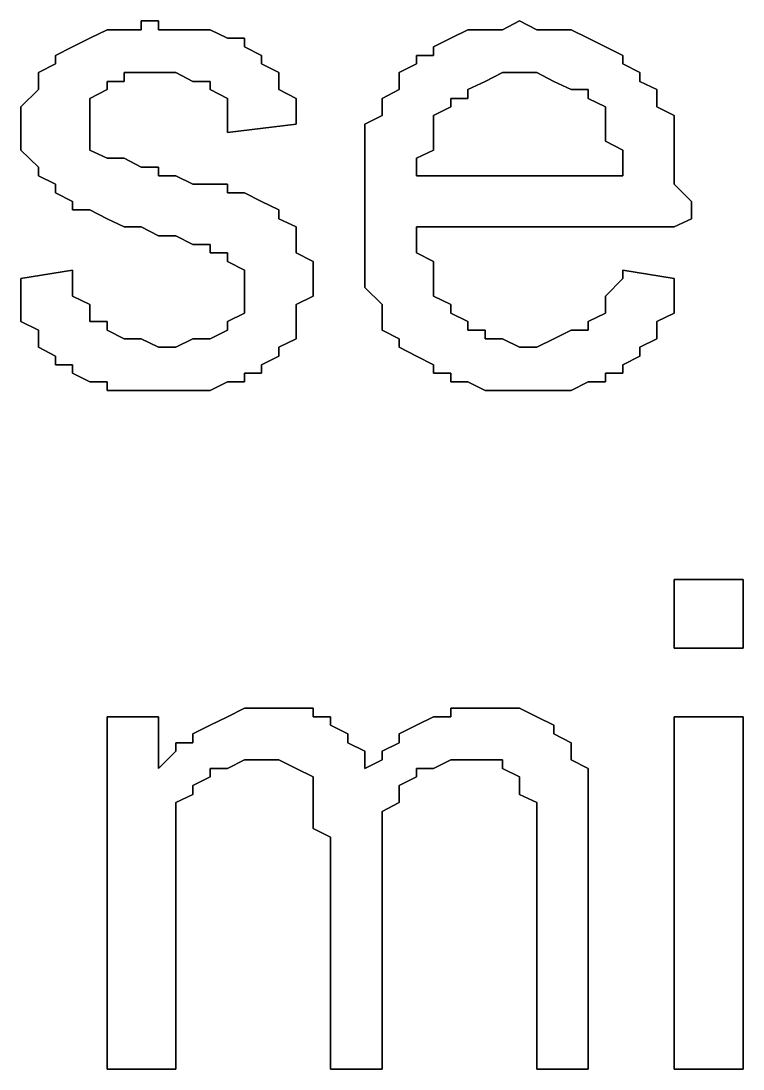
# Model space of a CAD drawing. Header units: metres. Extents: x 2.9 to 42.8, y 1.7 to 28.7.
# Drawn here: x 40.0332 to 40.1814, y 15.2647 to 15.4799 of the extents above; entities that cross this region are included whole.
import ezdxf

# ---------------------------------------------------------------- set-up
doc = ezdxf.new("R2010")
doc.units = ezdxf.units.M
doc.layers.add('GRIS', color=8, linetype='Continuous')

msp = doc.modelspace()

# ---------------------------------------------------------------- linework, layer by layer
at = {"layer": 'GRIS', "lineweight": -3}
for points in [[(40.0614, 15.4799), (40.0579, 15.4799), (40.0614, 15.4799)], [(40.0579, 15.4799), (40.0579, 15.4781), (40.0579, 15.4799)], [(40.0614, 15.4781), (40.0614, 15.4799), (40.0614, 15.4781)], [(40.1355, 15.4799), (40.132, 15.4781), (40.1355, 15.4799)], [(40.1391, 15.4781), (40.1355, 15.4799), (40.1391, 15.4781)], [(40.0509, 15.4781), (40.0473, 15.4764), (40.0509, 15.4781)], [(40.0544, 15.4781), (40.0509, 15.4781), (40.0544, 15.4781)], [(40.0579, 15.4781), (40.0544, 15.4781), (40.0579, 15.4781)], [(40.065, 15.4781), (40.0614, 15.4781), (40.065, 15.4781)], [(40.0685, 15.4781), (40.065, 15.4781), (40.0685, 15.4781)], [(40.072, 15.4781), (40.0685, 15.4781), (40.072, 15.4781)], [(40.0756, 15.4764), (40.072, 15.4781), (40.0756, 15.4764)], [(40.1249, 15.4781), (40.1214, 15.4764), (40.1249, 15.4781)], [(40.1285, 15.4781), (40.1249, 15.4781), (40.1285, 15.4781)], [(40.132, 15.4781), (40.1285, 15.4781), (40.132, 15.4781)], [(40.1426, 15.4781), (40.1391, 15.4781), (40.1426, 15.4781)], [(40.1461, 15.4781), (40.1426, 15.4781), (40.1461, 15.4781)], [(40.1496, 15.4764), (40.1461, 15.4781), (40.1496, 15.4764)], [(40.0473, 15.4764), (40.0438, 15.4746), (40.0473, 15.4764)], [(40.0791, 15.4764), (40.0756, 15.4764), (40.0791, 15.4764)], [(40.0791, 15.4746), (40.0791, 15.4764), (40.0791, 15.4746)], [(40.1214, 15.4764), (40.1179, 15.4746), (40.1214, 15.4764)], [(40.1532, 15.4746), (40.1496, 15.4764), (40.1532, 15.4746)], [(40.0438, 15.4746), (40.0403, 15.4728), (40.0438, 15.4746)], [(40.0826, 15.4728), (40.0791, 15.4746), (40.0826, 15.4728)], [(40.1179, 15.4746), (40.1179, 15.4728), (40.1179, 15.4746)], [(40.1567, 15.4728), (40.1532, 15.4746), (40.1567, 15.4728)], [(40.0403, 15.4711), (40.0368, 15.4693), (40.0403, 15.4711)], [(40.0403, 15.4728), (40.0403, 15.4711), (40.0403, 15.4728)], [(40.0826, 15.4711), (40.0826, 15.4728), (40.0826, 15.4711)], [(40.0861, 15.4693), (40.0826, 15.4711), (40.0861, 15.4693)], [(40.1144, 15.4711), (40.1108, 15.4693), (40.1144, 15.4711)], [(40.1179, 15.4728), (40.1144, 15.4728), (40.1179, 15.4728)], [(40.1144, 15.4728), (40.1144, 15.4711), (40.1144, 15.4728)], [(40.1567, 15.4711), (40.1567, 15.4728), (40.1567, 15.4711)], [(40.1602, 15.4693), (40.1567, 15.4711), (40.1602, 15.4693)], [(40.0368, 15.4693), (40.0368, 15.4675), (40.0368, 15.4693)], [(40.0544, 15.4675), (40.0544, 15.4693), (40.0544, 15.4675)], [(40.0544, 15.4693), (40.0579, 15.4693), (40.0544, 15.4693)], [(40.0579, 15.4693), (40.0614, 15.4693), (40.0579, 15.4693)], [(40.0614, 15.4693), (40.065, 15.4693), (40.0614, 15.4693)], [(40.065, 15.4693), (40.0685, 15.4675), (40.065, 15.4693)], [(40.0861, 15.4675), (40.0861, 15.4693), (40.0861, 15.4675)], [(40.1108, 15.4693), (40.1108, 15.4675), (40.1108, 15.4693)], [(40.1285, 15.4675), (40.132, 15.4693), (40.1285, 15.4675)], [(40.132, 15.4693), (40.1355, 15.4693), (40.132, 15.4693)], [(40.1355, 15.4693), (40.1391, 15.4693), (40.1355, 15.4693)], [(40.1391, 15.4693), (40.1426, 15.4675), (40.1391, 15.4693)], [(40.1602, 15.4675), (40.1602, 15.4693), (40.1602, 15.4675)], [(40.0368, 15.4675), (40.0368, 15.4658), (40.0368, 15.4675)], [(40.0509, 15.4658), (40.0509, 15.4675), (40.0509, 15.4658)], [(40.0509, 15.4675), (40.0544, 15.4675), (40.0509, 15.4675)], [(40.0685, 15.4675), (40.072, 15.4675), (40.0685, 15.4675)], [(40.072, 15.4675), (40.072, 15.4658), (40.072, 15.4675)], [(40.0861, 15.4658), (40.0861, 15.4675), (40.0861, 15.4658)], [(40.1108, 15.4675), (40.1108, 15.4658), (40.1108, 15.4675)], [(40.1249, 15.4658), (40.1285, 15.4675), (40.1249, 15.4658)], [(40.1426, 15.4675), (40.1461, 15.4658), (40.1426, 15.4675)], [(40.1637, 15.4658), (40.1602, 15.4675), (40.1637, 15.4658)], [(40.0368, 15.4658), (40.0332, 15.4623), (40.0368, 15.4658)], [(40.0473, 15.464), (40.0509, 15.4658), (40.0473, 15.464)], [(40.072, 15.4658), (40.0756, 15.464), (40.072, 15.4658)], [(40.0897, 15.464), (40.0861, 15.4658), (40.0897, 15.464)], [(40.1108, 15.4658), (40.1073, 15.464), (40.1108, 15.4658)], [(40.1249, 15.464), (40.1249, 15.4658), (40.1249, 15.464)], [(40.1461, 15.4658), (40.1496, 15.4658), (40.1461, 15.4658)], [(40.1496, 15.4658), (40.1496, 15.464), (40.1496, 15.4658)], [(40.1637, 15.464), (40.1637, 15.4658), (40.1637, 15.464)], [(40.0332, 15.4623), (40.0332, 15.4605), (40.0332, 15.4623)], [(40.0473, 15.4623), (40.0473, 15.464), (40.0473, 15.4623)], [(40.0473, 15.4605), (40.0473, 15.4623), (40.0473, 15.4605)], [(40.0756, 15.464), (40.0756, 15.4623), (40.0756, 15.464)], [(40.0756, 15.4623), (40.0756, 15.4587), (40.0756, 15.4623)], [(40.0897, 15.4623), (40.0897, 15.464), (40.0897, 15.4623)], [(40.0897, 15.4587), (40.0897, 15.4623), (40.0897, 15.4587)], [(40.1073, 15.464), (40.1073, 15.4623), (40.1073, 15.464)], [(40.1073, 15.4623), (40.1073, 15.4605), (40.1073, 15.4623)], [(40.1179, 15.4605), (40.1214, 15.4623), (40.1179, 15.4605)], [(40.1214, 15.4623), (40.1214, 15.464), (40.1214, 15.4623)], [(40.1214, 15.464), (40.1249, 15.464), (40.1214, 15.464)], [(40.1496, 15.464), (40.1532, 15.4623), (40.1496, 15.464)], [(40.1532, 15.4623), (40.1532, 15.4605), (40.1532, 15.4623)], [(40.1637, 15.4623), (40.1637, 15.464), (40.1637, 15.4623)], [(40.1673, 15.4605), (40.1637, 15.4623), (40.1673, 15.4605)], [(40.0332, 15.4605), (40.0332, 15.4587), (40.0332, 15.4605)], [(40.0473, 15.457), (40.0473, 15.4605), (40.0473, 15.457)], [(40.1073, 15.4605), (40.1038, 15.4587), (40.1073, 15.4605)], [(40.1179, 15.4587), (40.1179, 15.4605), (40.1179, 15.4587)], [(40.1532, 15.4605), (40.1532, 15.4587), (40.1532, 15.4605)], [(40.1673, 15.4587), (40.1673, 15.4605), (40.1673, 15.4587)], [(40.0332, 15.4587), (40.0332, 15.457), (40.0332, 15.4587)], [(40.0756, 15.4587), (40.0756, 15.457), (40.0756, 15.4587)], [(40.0756, 15.457), (40.0897, 15.4587), (40.0756, 15.457)], [(40.1038, 15.4587), (40.1038, 15.4552), (40.1038, 15.4587)], [(40.1179, 15.4552), (40.1179, 15.4587), (40.1179, 15.4552)], [(40.1532, 15.4587), (40.1532, 15.4552), (40.1532, 15.4587)], [(40.1673, 15.4552), (40.1673, 15.4587), (40.1673, 15.4552)], [(40.0332, 15.457), (40.0332, 15.4552), (40.0332, 15.457)], [(40.0473, 15.4552), (40.0473, 15.457), (40.0473, 15.4552)], [(40.0332, 15.4552), (40.0332, 15.4534), (40.0332, 15.4552)], [(40.0473, 15.4534), (40.0473, 15.4552), (40.0473, 15.4534)], [(40.1038, 15.4552), (40.1038, 15.4534), (40.1038, 15.4552)], [(40.1179, 15.4534), (40.1179, 15.4552), (40.1179, 15.4534)], [(40.1532, 15.4552), (40.1567, 15.4534), (40.1532, 15.4552)], [(40.1673, 15.4534), (40.1673, 15.4552), (40.1673, 15.4534)], [(40.0332, 15.4534), (40.0368, 15.4499), (40.0332, 15.4534)], [(40.0509, 15.4517), (40.0473, 15.4534), (40.0509, 15.4517)], [(40.0544, 15.4517), (40.0509, 15.4517), (40.0544, 15.4517)], [(40.0579, 15.4499), (40.0544, 15.4517), (40.0579, 15.4499)], [(40.1038, 15.4534), (40.1038, 15.4517), (40.1038, 15.4534)], [(40.1038, 15.4517), (40.1038, 15.4481), (40.1038, 15.4517)], [(40.1144, 15.4517), (40.1179, 15.4534), (40.1144, 15.4517)], [(40.1144, 15.4481), (40.1144, 15.4517), (40.1144, 15.4481)], [(40.1567, 15.4534), (40.1567, 15.4517), (40.1567, 15.4534)], [(40.1567, 15.4517), (40.1567, 15.4481), (40.1567, 15.4517)], [(40.1673, 15.4517), (40.1673, 15.4534), (40.1673, 15.4517)], [(40.1673, 15.4481), (40.1673, 15.4517), (40.1673, 15.4481)], [(40.0368, 15.4499), (40.0368, 15.4481), (40.0368, 15.4499)], [(40.0614, 15.4499), (40.0579, 15.4499), (40.0614, 15.4499)], [(40.0614, 15.4481), (40.0614, 15.4499), (40.0614, 15.4481)], [(40.0368, 15.4481), (40.0403, 15.4464), (40.0368, 15.4481)], [(40.065, 15.4481), (40.0614, 15.4481), (40.065, 15.4481)], [(40.0685, 15.4464), (40.065, 15.4481), (40.0685, 15.4464)], [(40.1038, 15.4481), (40.1038, 15.4464), (40.1038, 15.4481)], [(40.1567, 15.4481), (40.1144, 15.4481), (40.1567, 15.4481)], [(40.1673, 15.4464), (40.1673, 15.4481), (40.1673, 15.4464)], [(40.0403, 15.4464), (40.0403, 15.4446), (40.0403, 15.4464)], [(40.072, 15.4464), (40.0685, 15.4464), (40.072, 15.4464)], [(40.0756, 15.4464), (40.072, 15.4464), (40.0756, 15.4464)], [(40.0756, 15.4446), (40.0756, 15.4464), (40.0756, 15.4446)], [(40.1038, 15.4464), (40.1038, 15.4428), (40.1038, 15.4464)], [(40.1708, 15.4428), (40.1673, 15.4464), (40.1708, 15.4428)], [(40.0403, 15.4446), (40.0438, 15.4428), (40.0403, 15.4446)], [(40.0438, 15.4428), (40.0438, 15.4411), (40.0438, 15.4428)], [(40.0791, 15.4446), (40.0756, 15.4446), (40.0791, 15.4446)], [(40.0826, 15.4428), (40.0791, 15.4446), (40.0826, 15.4428)], [(40.0861, 15.4411), (40.0826, 15.4428), (40.0861, 15.4411)], [(40.1038, 15.4428), (40.1038, 15.4411), (40.1038, 15.4428)], [(40.1708, 15.4411), (40.1708, 15.4428), (40.1708, 15.4411)], [(40.0438, 15.4411), (40.0473, 15.4411), (40.0438, 15.4411)], [(40.0473, 15.4411), (40.0509, 15.4393), (40.0473, 15.4411)], [(40.0861, 15.4393), (40.0861, 15.4411), (40.0861, 15.4393)], [(40.1038, 15.4411), (40.1038, 15.4393), (40.1038, 15.4411)], [(40.1708, 15.4393), (40.1708, 15.4411), (40.1708, 15.4393)], [(40.0509, 15.4393), (40.0544, 15.4376), (40.0509, 15.4393)], [(40.0897, 15.4376), (40.0861, 15.4393), (40.0897, 15.4376)], [(40.1038, 15.4393), (40.1038, 15.4358), (40.1038, 15.4393)], [(40.1673, 15.4376), (40.1708, 15.4393), (40.1673, 15.4376)], [(40.0544, 15.4376), (40.0579, 15.4376), (40.0544, 15.4376)], [(40.0579, 15.4376), (40.0614, 15.4358), (40.0579, 15.4376)], [(40.0897, 15.434), (40.0897, 15.4376), (40.0897, 15.434)], [(40.1144, 15.4358), (40.1144, 15.4376), (40.1144, 15.4358)], [(40.1144, 15.4376), (40.1673, 15.4376), (40.1144, 15.4376)], [(40.0614, 15.4358), (40.065, 15.4358), (40.0614, 15.4358)], [(40.065, 15.4358), (40.0685, 15.434), (40.065, 15.4358)], [(40.1038, 15.4358), (40.1038, 15.434), (40.1038, 15.4358)], [(40.1144, 15.4323), (40.1144, 15.4358), (40.1144, 15.4323)], [(40.0685, 15.434), (40.072, 15.434), (40.0685, 15.434)], [(40.072, 15.434), (40.072, 15.4323), (40.072, 15.434)], [(40.072, 15.4323), (40.0756, 15.4323), (40.072, 15.4323)], [(40.0756, 15.4323), (40.0756, 15.4305), (40.0756, 15.4323)], [(40.0897, 15.4323), (40.0897, 15.434), (40.0897, 15.4323)], [(40.0932, 15.4305), (40.0897, 15.4323), (40.0932, 15.4305)], [(40.1038, 15.434), (40.1038, 15.4305), (40.1038, 15.434)], [(40.1179, 15.4305), (40.1144, 15.4323), (40.1179, 15.4305)], [(40.0756, 15.4305), (40.0791, 15.4287), (40.0756, 15.4305)], [(40.0932, 15.4287), (40.0932, 15.4305), (40.0932, 15.4287)], [(40.1038, 15.4305), (40.1038, 15.4287), (40.1038, 15.4305)], [(40.1179, 15.4287), (40.1179, 15.4305), (40.1179, 15.4287)], [(40.0438, 15.4287), (40.0332, 15.427), (40.0438, 15.4287)], [(40.0438, 15.4252), (40.0438, 15.4287), (40.0438, 15.4252)], [(40.0791, 15.4287), (40.0791, 15.427), (40.0791, 15.4287)], [(40.0932, 15.427), (40.0932, 15.4287), (40.0932, 15.427)], [(40.1038, 15.4287), (40.1038, 15.427), (40.1038, 15.4287)], [(40.1179, 15.4252), (40.1179, 15.4287), (40.1179, 15.4252)], [(40.1567, 15.4287), (40.1567, 15.427), (40.1567, 15.4287)], [(40.1673, 15.427), (40.1567, 15.4287), (40.1673, 15.427)], [(40.0332, 15.427), (40.0332, 15.4252), (40.0332, 15.427)], [(40.0791, 15.427), (40.0791, 15.4252), (40.0791, 15.427)], [(40.0932, 15.4234), (40.0932, 15.427), (40.0932, 15.4234)], [(40.1038, 15.427), (40.1038, 15.4252), (40.1038, 15.427)], [(40.1567, 15.427), (40.1532, 15.4234), (40.1567, 15.427)], [(40.1673, 15.4234), (40.1673, 15.427), (40.1673, 15.4234)], [(40.0332, 15.4252), (40.0332, 15.4234), (40.0332, 15.4252)], [(40.0332, 15.4234), (40.0332, 15.4199), (40.0332, 15.4234)], [(40.0438, 15.4234), (40.0438, 15.4252), (40.0438, 15.4234)], [(40.0473, 15.4217), (40.0438, 15.4234), (40.0473, 15.4217)], [(40.0791, 15.4252), (40.0791, 15.4234), (40.0791, 15.4252)], [(40.0791, 15.4234), (40.0791, 15.4199), (40.0791, 15.4234)], [(40.0897, 15.4217), (40.0932, 15.4234), (40.0897, 15.4217)], [(40.1038, 15.4252), (40.1073, 15.4217), (40.1038, 15.4252)], [(40.1179, 15.4234), (40.1179, 15.4252), (40.1179, 15.4234)], [(40.1214, 15.4217), (40.1179, 15.4234), (40.1214, 15.4217)], [(40.1532, 15.4234), (40.1532, 15.4217), (40.1532, 15.4234)], [(40.1673, 15.4217), (40.1673, 15.4234), (40.1673, 15.4217)], [(40.0473, 15.4199), (40.0473, 15.4217), (40.0473, 15.4199)], [(40.0897, 15.4199), (40.0897, 15.4217), (40.0897, 15.4199)], [(40.1073, 15.4217), (40.1073, 15.4199), (40.1073, 15.4217)], [(40.1214, 15.4199), (40.1214, 15.4217), (40.1214, 15.4199)], [(40.1532, 15.4217), (40.1532, 15.4199), (40.1532, 15.4217)], [(40.1673, 15.4199), (40.1673, 15.4217), (40.1673, 15.4199)], [(40.0332, 15.4199), (40.0332, 15.4182), (40.0332, 15.4199)], [(40.0473, 15.4182), (40.0473, 15.4199), (40.0473, 15.4182)], [(40.0791, 15.4199), (40.0756, 15.4182), (40.0791, 15.4199)], [(40.0897, 15.4164), (40.0897, 15.4199), (40.0897, 15.4164)], [(40.1073, 15.4199), (40.1073, 15.4182), (40.1073, 15.4199)], [(40.1249, 15.4182), (40.1214, 15.4199), (40.1249, 15.4182)], [(40.1532, 15.4199), (40.1496, 15.4182), (40.1532, 15.4199)], [(40.1637, 15.4182), (40.1673, 15.4199), (40.1637, 15.4182)], [(40.0332, 15.4182), (40.0368, 15.4164), (40.0332, 15.4182)], [(40.0509, 15.4182), (40.0473, 15.4182), (40.0509, 15.4182)], [(40.0509, 15.4164), (40.0509, 15.4182), (40.0509, 15.4164)], [(40.0756, 15.4182), (40.0756, 15.4164), (40.0756, 15.4182)], [(40.1073, 15.4182), (40.1073, 15.4164), (40.1073, 15.4182)], [(40.1249, 15.4164), (40.1249, 15.4182), (40.1249, 15.4164)], [(40.1496, 15.4182), (40.1496, 15.4164), (40.1496, 15.4182)], [(40.1637, 15.4164), (40.1637, 15.4182), (40.1637, 15.4164)], [(40.0368, 15.4164), (40.0368, 15.4146), (40.0368, 15.4164)], [(40.0544, 15.4146), (40.0509, 15.4164), (40.0544, 15.4146)], [(40.0756, 15.4164), (40.072, 15.4146), (40.0756, 15.4164)], [(40.0897, 15.4146), (40.0897, 15.4164), (40.0897, 15.4146)], [(40.1073, 15.4164), (40.1108, 15.4146), (40.1073, 15.4164)], [(40.1285, 15.4164), (40.1249, 15.4164), (40.1285, 15.4164)], [(40.1285, 15.4146), (40.1285, 15.4164), (40.1285, 15.4146)], [(40.1461, 15.4164), (40.1426, 15.4146), (40.1461, 15.4164)], [(40.1496, 15.4164), (40.1461, 15.4164), (40.1496, 15.4164)], [(40.1637, 15.4146), (40.1637, 15.4164), (40.1637, 15.4146)], [(40.0368, 15.4146), (40.0368, 15.4129), (40.0368, 15.4146)], [(40.0368, 15.4129), (40.0403, 15.4111), (40.0368, 15.4129)], [(40.0579, 15.4146), (40.0544, 15.4146), (40.0579, 15.4146)], [(40.0614, 15.4129), (40.0579, 15.4146), (40.0614, 15.4129)], [(40.065, 15.4129), (40.0614, 15.4129), (40.065, 15.4129)], [(40.0685, 15.4146), (40.065, 15.4129), (40.0685, 15.4146)], [(40.072, 15.4146), (40.0685, 15.4146), (40.072, 15.4146)], [(40.0861, 15.4129), (40.0897, 15.4146), (40.0861, 15.4129)], [(40.0861, 15.4111), (40.0861, 15.4129), (40.0861, 15.4111)], [(40.1108, 15.4146), (40.1108, 15.4129), (40.1108, 15.4146)], [(40.1108, 15.4129), (40.1144, 15.4111), (40.1108, 15.4129)], [(40.132, 15.4146), (40.1285, 15.4146), (40.132, 15.4146)], [(40.1355, 15.4129), (40.132, 15.4146), (40.1355, 15.4129)], [(40.1391, 15.4129), (40.1355, 15.4129), (40.1391, 15.4129)], [(40.1426, 15.4146), (40.1391, 15.4129), (40.1426, 15.4146)], [(40.1602, 15.4129), (40.1637, 15.4146), (40.1602, 15.4129)], [(40.1602, 15.4111), (40.1602, 15.4129), (40.1602, 15.4111)], [(40.0403, 15.4111), (40.0403, 15.4093), (40.0403, 15.4111)], [(40.0826, 15.4093), (40.0861, 15.4111), (40.0826, 15.4093)], [(40.1144, 15.4111), (40.1179, 15.4093), (40.1144, 15.4111)], [(40.1567, 15.4093), (40.1602, 15.4111), (40.1567, 15.4093)], [(40.0403, 15.4093), (40.0438, 15.4093), (40.0403, 15.4093)], [(40.0438, 15.4093), (40.0438, 15.4076), (40.0438, 15.4093)], [(40.0826, 15.4076), (40.0826, 15.4093), (40.0826, 15.4076)], [(40.1179, 15.4093), (40.1179, 15.4076), (40.1179, 15.4093)], [(40.1567, 15.4076), (40.1567, 15.4093), (40.1567, 15.4076)], [(40.0438, 15.4076), (40.0473, 15.4058), (40.0438, 15.4076)], [(40.0791, 15.4058), (40.0791, 15.4076), (40.0791, 15.4058)], [(40.0791, 15.4076), (40.0826, 15.4076), (40.0791, 15.4076)], [(40.1179, 15.4076), (40.1214, 15.4076), (40.1179, 15.4076)], [(40.1214, 15.4076), (40.1214, 15.4058), (40.1214, 15.4076)], [(40.1532, 15.4058), (40.1532, 15.4076), (40.1532, 15.4058)], [(40.1532, 15.4076), (40.1567, 15.4076), (40.1532, 15.4076)], [(40.0473, 15.4058), (40.0509, 15.4058), (40.0473, 15.4058)], [(40.0509, 15.4058), (40.0509, 15.404), (40.0509, 15.4058)], [(40.072, 15.404), (40.0756, 15.4058), (40.072, 15.404)], [(40.0756, 15.4058), (40.0791, 15.4058), (40.0756, 15.4058)], [(40.1214, 15.4058), (40.1249, 15.4058), (40.1214, 15.4058)], [(40.1249, 15.4058), (40.1285, 15.404), (40.1249, 15.4058)], [(40.1461, 15.404), (40.1496, 15.4058), (40.1461, 15.404)], [(40.1496, 15.4058), (40.1532, 15.4058), (40.1496, 15.4058)], [(40.0509, 15.404), (40.0544, 15.404), (40.0509, 15.404)], [(40.0544, 15.404), (40.0579, 15.404), (40.0544, 15.404)], [(40.0579, 15.404), (40.0614, 15.404), (40.0579, 15.404)], [(40.0614, 15.404), (40.065, 15.404), (40.0614, 15.404)], [(40.065, 15.404), (40.0685, 15.404), (40.065, 15.404)], [(40.0685, 15.404), (40.072, 15.404), (40.0685, 15.404)], [(40.1285, 15.404), (40.132, 15.404), (40.1285, 15.404)], [(40.132, 15.404), (40.1355, 15.404), (40.132, 15.404)], [(40.1355, 15.404), (40.1391, 15.404), (40.1355, 15.404)], [(40.1391, 15.404), (40.1426, 15.404), (40.1391, 15.404)], [(40.1426, 15.404), (40.1461, 15.404), (40.1426, 15.404)], [(40.1814, 15.3652), (40.1673, 15.3652), (40.1814, 15.3652)], [(40.1673, 15.3652), (40.1673, 15.3511), (40.1673, 15.3652)], [(40.1814, 15.3511), (40.1814, 15.3652), (40.1814, 15.3511)], [(40.1673, 15.3511), (40.1814, 15.3511), (40.1673, 15.3511)], [(40.0791, 15.3388), (40.0756, 15.337), (40.0791, 15.3388)], [(40.0826, 15.3388), (40.0791, 15.3388), (40.0826, 15.3388)], [(40.0861, 15.3388), (40.0826, 15.3388), (40.0861, 15.3388)], [(40.0897, 15.3388), (40.0861, 15.3388), (40.0897, 15.3388)], [(40.0932, 15.3388), (40.0897, 15.3388), (40.0932, 15.3388)], [(40.0932, 15.337), (40.0932, 15.3388), (40.0932, 15.337)], [(40.1249, 15.3388), (40.1214, 15.3388), (40.1249, 15.3388)], [(40.1214, 15.3388), (40.1214, 15.337), (40.1214, 15.3388)], [(40.1285, 15.3388), (40.1249, 15.3388), (40.1285, 15.3388)], [(40.132, 15.3388), (40.1285, 15.3388), (40.132, 15.3388)], [(40.1355, 15.3388), (40.132, 15.3388), (40.1355, 15.3388)], [(40.1391, 15.337), (40.1355, 15.3388), (40.1391, 15.337)], [(40.0614, 15.337), (40.0509, 15.337), (40.0614, 15.337)], [(40.0509, 15.337), (40.0509, 15.2647), (40.0509, 15.337)], [(40.0614, 15.3264), (40.0614, 15.337), (40.0614, 15.3264)], [(40.072, 15.3353), (40.0685, 15.3335), (40.072, 15.3353)], [(40.0756, 15.337), (40.072, 15.3353), (40.0756, 15.337)], [(40.0967, 15.337), (40.0932, 15.337), (40.0967, 15.337)], [(40.0967, 15.3353), (40.0967, 15.337), (40.0967, 15.3353)], [(40.1003, 15.3335), (40.0967, 15.3353), (40.1003, 15.3335)], [(40.1144, 15.3353), (40.1108, 15.3335), (40.1144, 15.3353)], [(40.1179, 15.337), (40.1144, 15.3353), (40.1179, 15.337)], [(40.1214, 15.337), (40.1179, 15.337), (40.1214, 15.337)], [(40.1426, 15.3353), (40.1391, 15.337), (40.1426, 15.3353)], [(40.1426, 15.3335), (40.1426, 15.3353), (40.1426, 15.3335)], [(40.1814, 15.337), (40.1673, 15.337), (40.1814, 15.337)], [(40.1673, 15.337), (40.1673, 15.2647), (40.1673, 15.337)], [(40.1814, 15.2647), (40.1814, 15.337), (40.1814, 15.2647)], [(40.0685, 15.3335), (40.0685, 15.3317), (40.0685, 15.3335)], [(40.1003, 15.3317), (40.1003, 15.3335), (40.1003, 15.3317)], [(40.1108, 15.3335), (40.1108, 15.3317), (40.1108, 15.3335)], [(40.1461, 15.3317), (40.1426, 15.3335), (40.1461, 15.3317)], [(40.0685, 15.3317), (40.065, 15.3317), (40.0685, 15.3317)], [(40.065, 15.3317), (40.065, 15.33), (40.065, 15.3317)], [(40.1038, 15.33), (40.1003, 15.3317), (40.1038, 15.33)], [(40.1108, 15.3317), (40.1073, 15.33), (40.1108, 15.3317)], [(40.1461, 15.33), (40.1461, 15.3317), (40.1461, 15.33)], [(40.065, 15.33), (40.0614, 15.3264), (40.065, 15.33)], [(40.1038, 15.3282), (40.1038, 15.33), (40.1038, 15.3282)], [(40.1073, 15.33), (40.1073, 15.3282), (40.1073, 15.33)], [(40.1461, 15.3282), (40.1461, 15.33), (40.1461, 15.3282)], [(40.0756, 15.3264), (40.0791, 15.3282), (40.0756, 15.3264)], [(40.0791, 15.3282), (40.0826, 15.3282), (40.0791, 15.3282)], [(40.0826, 15.3282), (40.0861, 15.3282), (40.0826, 15.3282)], [(40.0861, 15.3282), (40.0897, 15.3264), (40.0861, 15.3282)], [(40.1073, 15.3282), (40.1038, 15.3264), (40.1073, 15.3282)], [(40.1038, 15.3264), (40.1038, 15.3282), (40.1038, 15.3264)], [(40.1179, 15.3264), (40.1214, 15.3282), (40.1179, 15.3264)], [(40.1214, 15.3282), (40.1249, 15.3282), (40.1214, 15.3282)], [(40.1249, 15.3282), (40.1285, 15.3282), (40.1249, 15.3282)], [(40.1285, 15.3282), (40.132, 15.3282), (40.1285, 15.3282)], [(40.132, 15.3282), (40.132, 15.3264), (40.132, 15.3282)], [(40.1496, 15.3264), (40.1461, 15.3282), (40.1496, 15.3264)], [(40.0685, 15.3229), (40.072, 15.3247), (40.0685, 15.3229)], [(40.072, 15.3247), (40.072, 15.3264), (40.072, 15.3247)], [(40.072, 15.3264), (40.0756, 15.3264), (40.072, 15.3264)], [(40.0897, 15.3264), (40.0932, 15.3247), (40.0897, 15.3264)], [(40.0932, 15.3247), (40.0932, 15.3229), (40.0932, 15.3247)], [(40.1108, 15.3229), (40.1144, 15.3247), (40.1108, 15.3229)], [(40.1144, 15.3247), (40.1144, 15.3264), (40.1144, 15.3247)], [(40.1144, 15.3264), (40.1179, 15.3264), (40.1144, 15.3264)], [(40.132, 15.3264), (40.1355, 15.3247), (40.132, 15.3264)], [(40.1355, 15.3247), (40.1355, 15.3229), (40.1355, 15.3247)], [(40.1496, 15.3229), (40.1496, 15.3264), (40.1496, 15.3229)], [(40.0685, 15.3211), (40.0685, 15.3229), (40.0685, 15.3211)], [(40.0932, 15.3229), (40.0932, 15.3211), (40.0932, 15.3229)], [(40.1108, 15.3211), (40.1108, 15.3229), (40.1108, 15.3211)], [(40.1355, 15.3229), (40.1355, 15.3211), (40.1355, 15.3229)], [(40.1496, 15.3211), (40.1496, 15.3229), (40.1496, 15.3211)], [(40.065, 15.3194), (40.0685, 15.3211), (40.065, 15.3194)], [(40.0932, 15.3211), (40.0932, 15.3194), (40.0932, 15.3211)], [(40.1108, 15.3194), (40.1108, 15.3211), (40.1108, 15.3194)], [(40.1355, 15.3211), (40.1391, 15.3194), (40.1355, 15.3211)], [(40.1496, 15.3176), (40.1496, 15.3211), (40.1496, 15.3176)], [(40.065, 15.3176), (40.065, 15.3194), (40.065, 15.3176)], [(40.0932, 15.3194), (40.0932, 15.3176), (40.0932, 15.3194)], [(40.1073, 15.3176), (40.1108, 15.3194), (40.1073, 15.3176)], [(40.1391, 15.3194), (40.1391, 15.3158), (40.1391, 15.3194)], [(40.065, 15.3158), (40.065, 15.3176), (40.065, 15.3158)], [(40.065, 15.3141), (40.065, 15.3158), (40.065, 15.3141)], [(40.0932, 15.3176), (40.0932, 15.3141), (40.0932, 15.3176)], [(40.1073, 15.3158), (40.1073, 15.3176), (40.1073, 15.3158)], [(40.1073, 15.3141), (40.1073, 15.3158), (40.1073, 15.3141)], [(40.1391, 15.3158), (40.1391, 15.3141), (40.1391, 15.3158)], [(40.1496, 15.3158), (40.1496, 15.3176), (40.1496, 15.3158)], [(40.1496, 15.3141), (40.1496, 15.3158), (40.1496, 15.3141)], [(40.065, 15.3123), (40.065, 15.3141), (40.065, 15.3123)], [(40.0932, 15.3141), (40.0967, 15.3123), (40.0932, 15.3141)], [(40.1073, 15.3106), (40.1073, 15.3141), (40.1073, 15.3106)], [(40.1391, 15.3141), (40.1391, 15.3106), (40.1391, 15.3141)], [(40.1496, 15.2647), (40.1496, 15.3141), (40.1496, 15.2647)], [(40.065, 15.3088), (40.065, 15.3123), (40.065, 15.3088)], [(40.0967, 15.3123), (40.0967, 15.2647), (40.0967, 15.3123)], [(40.1073, 15.3088), (40.1073, 15.3106), (40.1073, 15.3088)], [(40.1391, 15.3106), (40.1391, 15.2647), (40.1391, 15.3106)], [(40.065, 15.307), (40.065, 15.3088), (40.065, 15.307)], [(40.1073, 15.307), (40.1073, 15.3088), (40.1073, 15.307)], [(40.065, 15.3035), (40.065, 15.307), (40.065, 15.3035)], [(40.1073, 15.2647), (40.1073, 15.307), (40.1073, 15.2647)], [(40.065, 15.3017), (40.065, 15.3035), (40.065, 15.3017)], [(40.065, 15.2647), (40.065, 15.3017), (40.065, 15.2647)], [(40.0509, 15.2647), (40.065, 15.2647), (40.0509, 15.2647)], [(40.0967, 15.2647), (40.1073, 15.2647), (40.0967, 15.2647)], [(40.1391, 15.2647), (40.1496, 15.2647), (40.1391, 15.2647)], [(40.1673, 15.2647), (40.1814, 15.2647), (40.1673, 15.2647)]]:
    msp.add_lwpolyline(points, dxfattribs=at)

doc.saveas('drawing.dxf')
